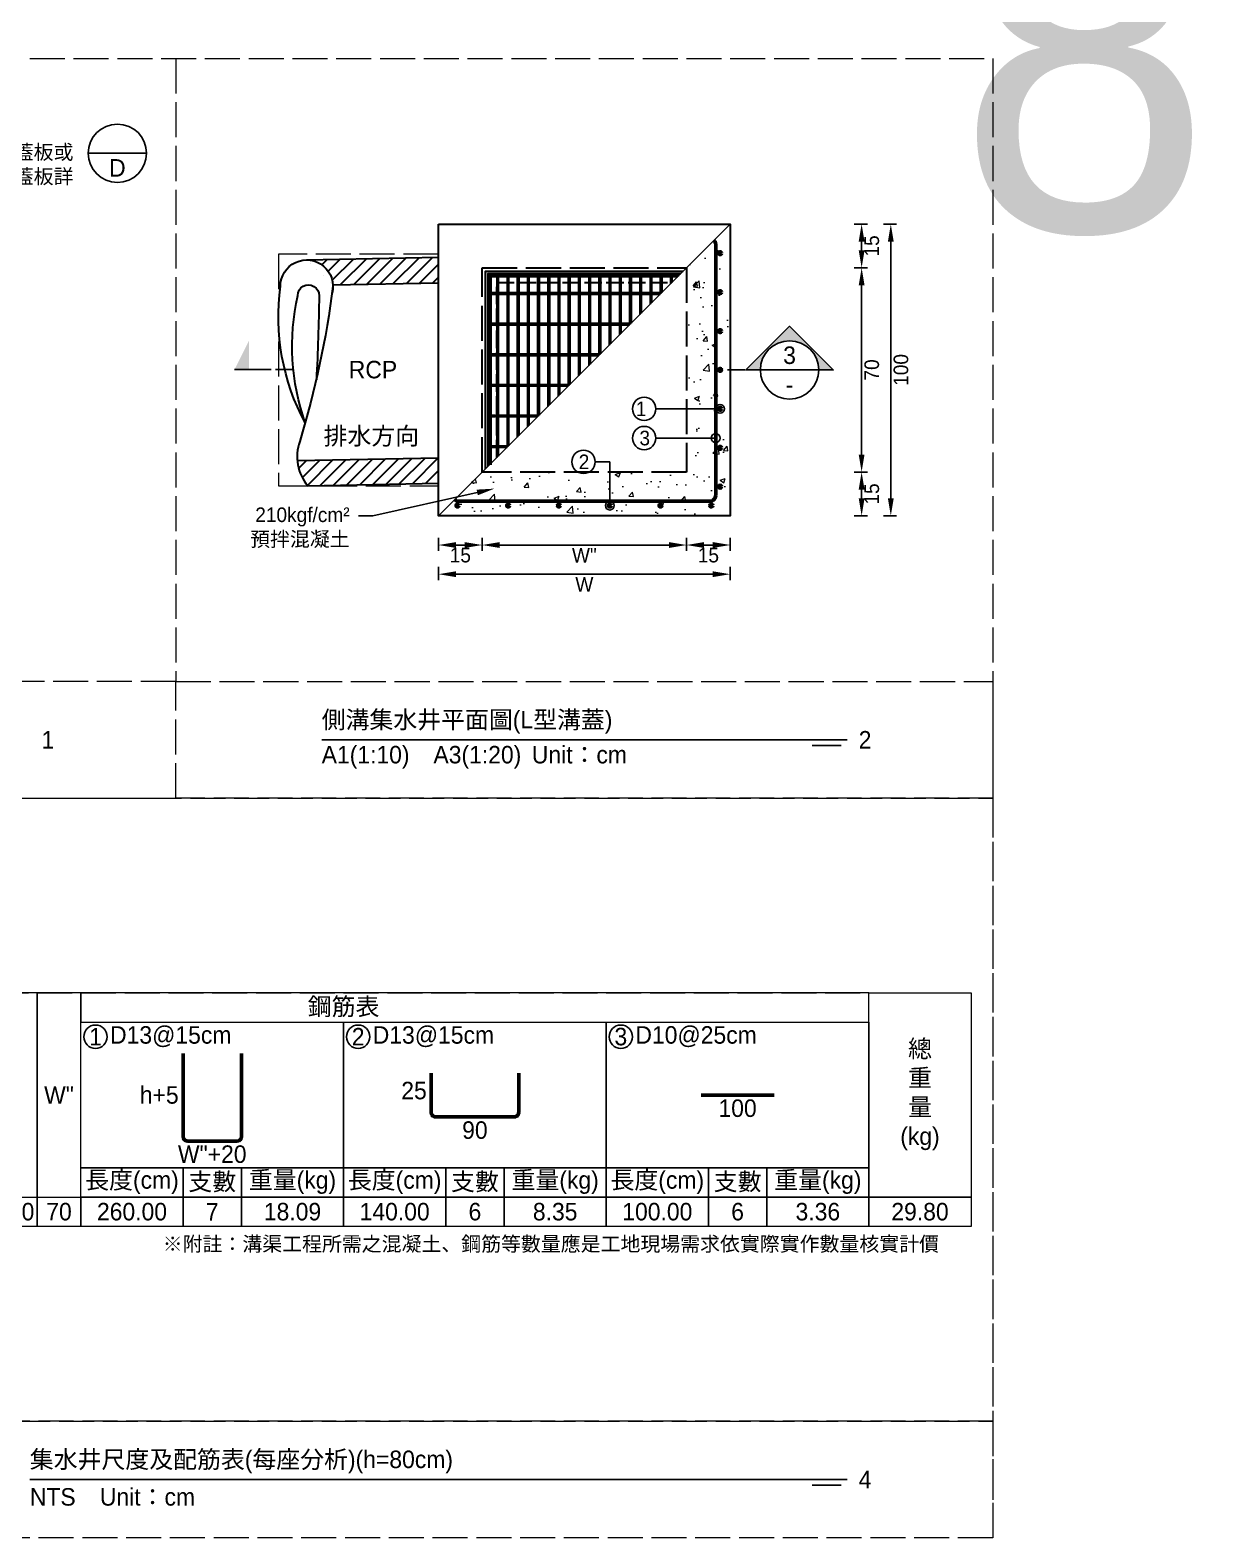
# Model space of a CAD drawing. Extents: x -6810 to 5075, y -2187 to 1200.
# Drawn here: x -5280 to -4875, y -507 to 10 of the extents above; entities that cross this region are included whole.
import ezdxf
from ezdxf import colors
from ezdxf.entities.mleader import LeaderData, LeaderLine
from ezdxf.math import Vec2, Vec3

# ---------------------------------------------------------------- set-up
doc = ezdxf.new("R2010")
doc.units = 0
doc.header["$MEASUREMENT"] = 0
doc.linetypes.add('ACAD_ISO02W100', pattern=[15, 12, -3])
for name, color, linetype, lineweight in [('一、1.基本-圖框', 7, 'Continuous', 20), ('二、1.繪圖-既有設施', 8, 'Continuous', 20), ('二、2.繪圖-施作項目', 181, 'Continuous', 30), ('二、5.繪圖-鋼筋', 60, 'Continuous', 50), ('二、6.繪圖-其他施作項目', 35, 'Continuous', 30)]:
    doc.layers.add(name, color=color, linetype=linetype, lineweight=lineweight)
doc.layers.add('一、4.基本-隱藏', color=9, linetype='ACAD_ISO02W100', lineweight=20, plot=False)
doc.layers.add('三、1.文字-說明文字', color=2, linetype='Continuous')
doc.layers.add('三、3.文字-註解文字', color=2, linetype='Continuous')
doc.styles.add('次圖名(詳圖)', font='MS PGothic.ttf', dxfattribs={"height": 6})
doc.styles.add('註解文字(詳圖)', font='MS PGothic.ttf', dxfattribs={"height": 5})
doc.dimstyles.new('註解文字(詳圖)', dxfattribs={"dimtxt": 5, "dimasz": 6, "dimexe": 2, "dimexo": 5, "dimgap": 1, "dimtad": 2, "dimzin": 0, "dimdsep": 46, "dimtxsty": '註解文字(詳圖)', "dimcen": 0.1, "dimclrd": 144, "dimclre": 144, "dimclrt": 256, "dimadec": 0, "dimazin": 0, "dimtfac": 1, "dimtofl": 0, "dimtmove": 0, "dimatfit": 3, "dimfxlon": 1, "dimtolj": 1, "dimtzin": 0, "dimlwd": -1, "dimlwe": -1, "dimarcsym": 1})
pattern_1 = [(45, (-6525.3608, 106.9043), (-2.65165, 2.65165), []), (45, (-6524.477, 106.9043), (-2.65165, 2.65165), []), (45, (-6523.593, 106.9043), (-2.65165, 2.65165), []), (45, (-6522.709, 106.9043), (-2.65165, 2.65165), [])]

# ---------------------------------------------------------------- blocks, each defined once
blk = doc.blocks.new('*D242')
at = {"layer": 'Defpoints', "color": 0, "ltscale": 0.25, "transparency": 16777216}
for p in [(-5060, -56.75), (-4995, -56.75), (-5060, -71.75)]:
    blk.add_point(p, dxfattribs=at)
at = {"layer": '三、1.文字-說明文字', "color": 144, "ltscale": 0.25, "transparency": 16777216}
for p, q in [((-4997.5, -56.75), (-4993, -56.75)), ((-4995, -65.75), (-4995, -62.75)), ((-4997.5, -71.75), (-4993, -71.75))]:
    blk.add_line(p, q, dxfattribs=at)
for points in [[(-4996, -62.75), (-4994, -62.75), (-4995, -56.75)], [(-4996, -65.75), (-4994, -65.75), (-4995, -71.75)]]:
    blk.add_solid(points, dxfattribs=at)
at = {"layer": '三、1.文字-說明文字', "ltscale": 0.25, "transparency": 16777216, "insert": (-4991.5, -64.25), "char_height": 5, "attachment_point": 5, "rotation": 90, "style": '註解文字(詳圖)'}
blk.add_mtext('\\A1;15', dxfattribs=at)
blk = doc.blocks.new('*D243')
at = {"layer": 'Defpoints', "color": 0, "ltscale": 0.25, "transparency": 16777216}
for p in [(-5060, -71.75), (-5060, -141.75), (-4995, -141.75)]:
    blk.add_point(p, dxfattribs=at)
at = {"layer": '三、1.文字-說明文字', "color": 144, "ltscale": 0.25, "transparency": 16777216}
for p, q in [((-4997.5, -71.75), (-4993, -71.75)), ((-4995, -77.75), (-4995, -135.75)), ((-4997.5, -141.75), (-4993, -141.75))]:
    blk.add_line(p, q, dxfattribs=at)
for points in [[(-4996, -77.75), (-4994, -77.75), (-4995, -71.75)], [(-4996, -135.75), (-4994, -135.75), (-4995, -141.75)]]:
    blk.add_solid(points, dxfattribs=at)
at = {"layer": '三、1.文字-說明文字', "ltscale": 0.25, "transparency": 16777216, "insert": (-4991.5, -106.75), "char_height": 5, "attachment_point": 5, "rotation": 90, "style": '註解文字(詳圖)'}
blk.add_mtext('\\A1;70', dxfattribs=at)
blk = doc.blocks.new('*D244')
at = {"layer": 'Defpoints', "color": 0, "ltscale": 0.25, "transparency": 16777216}
for p in [(-5060, -141.75), (-5060, -156.75), (-4995, -156.75)]:
    blk.add_point(p, dxfattribs=at)
at = {"layer": '三、1.文字-說明文字', "color": 144, "ltscale": 0.25, "transparency": 16777216}
for p, q in [((-4997.5, -141.75), (-4993, -141.75)), ((-4995, -147.75), (-4995, -150.75)), ((-4997.5, -156.75), (-4993, -156.75))]:
    blk.add_line(p, q, dxfattribs=at)
for points in [[(-4996, -147.75), (-4994, -147.75), (-4995, -141.75)], [(-4996, -150.75), (-4994, -150.75), (-4995, -156.75)]]:
    blk.add_solid(points, dxfattribs=at)
at = {"layer": '三、1.文字-說明文字', "ltscale": 0.25, "transparency": 16777216, "insert": (-4991.5, -149.25), "char_height": 5, "attachment_point": 5, "rotation": 90, "style": '註解文字(詳圖)'}
blk.add_mtext('\\A1;15', dxfattribs=at)
blk = doc.blocks.new('*D245')
at = {"layer": 'Defpoints', "color": 0, "ltscale": 0.25, "transparency": 16777216}
for p in [(-5045, -56.75), (-4985, -56.75), (-5045, -156.75)]:
    blk.add_point(p, dxfattribs=at)
at = {"layer": '三、1.文字-說明文字', "color": 144, "ltscale": 0.25, "transparency": 16777216}
for p, q in [((-4987.5, -56.75), (-4983, -56.75)), ((-4985, -150.75), (-4985, -62.75)), ((-4987.5, -156.75), (-4983, -156.75))]:
    blk.add_line(p, q, dxfattribs=at)
for points in [[(-4986, -62.75), (-4984, -62.75), (-4985, -56.75)], [(-4986, -150.75), (-4984, -150.75), (-4985, -156.75)]]:
    blk.add_solid(points, dxfattribs=at)
at = {"layer": '三、1.文字-說明文字', "ltscale": 0.25, "transparency": 16777216, "insert": (-4981.5, -106.75), "char_height": 5, "attachment_point": 5, "rotation": 90, "style": '註解文字(詳圖)'}
blk.add_mtext('\\A1;100', dxfattribs=at)
blk = doc.blocks.new('*D238')
at = {"layer": 'Defpoints', "color": 0, "linetype": 'ACAD_ISO02W100', "ltscale": 0.25, "transparency": 16777216}
for p in [(-5055, -141.75), (-5040, -156.75), (-5040, -166.75)]:
    blk.add_point(p, dxfattribs=at)
at = {"layer": '三、1.文字-說明文字', "color": 144, "ltscale": 0.25, "transparency": 16777216}
for p, q in [((-5055, -164.25), (-5055, -168.75)), ((-5040, -164.25), (-5040, -168.75)), ((-5049, -166.75), (-5046, -166.75))]:
    blk.add_line(p, q, dxfattribs=at)
at = {"layer": '三、1.文字-說明文字', "color": 144, "linetype": 'ACAD_ISO02W100', "ltscale": 0.25, "transparency": 16777216}
for points in [[(-5049, -165.75), (-5049, -167.75), (-5055, -166.75)], [(-5046, -165.75), (-5046, -167.75), (-5040, -166.75)]]:
    blk.add_solid(points, dxfattribs=at)
at = {"layer": '三、1.文字-說明文字', "linetype": 'ACAD_ISO02W100', "ltscale": 0.25, "transparency": 16777216, "insert": (-5047.5, -170.25), "char_height": 5, "attachment_point": 5, "style": '註解文字(詳圖)'}
blk.add_mtext('\\A1;15', dxfattribs=at)
blk = doc.blocks.new('*D239')
at = {"layer": 'Defpoints', "color": 0, "linetype": 'ACAD_ISO02W100', "ltscale": 0.25, "transparency": 16777216}
for p in [(-5125, -141.75), (-5140, -156.75), (-5140, -166.75)]:
    blk.add_point(p, dxfattribs=at)
at = {"layer": '三、1.文字-說明文字', "color": 144, "ltscale": 0.25, "transparency": 16777216}
for p, q in [((-5140, -164.25), (-5140, -168.75)), ((-5125, -164.25), (-5125, -168.75)), ((-5131, -166.75), (-5134, -166.75))]:
    blk.add_line(p, q, dxfattribs=at)
at = {"layer": '三、1.文字-說明文字', "color": 144, "linetype": 'ACAD_ISO02W100', "ltscale": 0.25, "transparency": 16777216}
for points in [[(-5134, -165.75), (-5134, -167.75), (-5140, -166.75)], [(-5131, -165.75), (-5131, -167.75), (-5125, -166.75)]]:
    blk.add_solid(points, dxfattribs=at)
at = {"layer": '三、1.文字-說明文字', "linetype": 'ACAD_ISO02W100', "ltscale": 0.25, "transparency": 16777216, "insert": (-5132.5, -170.25), "char_height": 5, "attachment_point": 5, "style": '註解文字(詳圖)'}
blk.add_mtext('\\A1;15', dxfattribs=at)
blk = doc.blocks.new('*D240')
at = {"layer": 'Defpoints', "color": 0, "linetype": 'ACAD_ISO02W100', "ltscale": 0.25, "transparency": 16777216}
for p in [(-5125, -141.75), (-5055, -141.75), (-5055, -166.75)]:
    blk.add_point(p, dxfattribs=at)
at = {"layer": '三、1.文字-說明文字', "color": 144, "ltscale": 0.25, "transparency": 16777216}
for p, q in [((-5125, -164.25), (-5125, -168.75)), ((-5055, -164.25), (-5055, -168.75)), ((-5119, -166.75), (-5061, -166.75))]:
    blk.add_line(p, q, dxfattribs=at)
at = {"layer": '三、1.文字-說明文字', "color": 144, "linetype": 'ACAD_ISO02W100', "ltscale": 0.25, "transparency": 16777216}
for points in [[(-5119, -165.75), (-5119, -167.75), (-5125, -166.75)], [(-5061, -165.75), (-5061, -167.75), (-5055, -166.75)]]:
    blk.add_solid(points, dxfattribs=at)
at = {"layer": '三、1.文字-說明文字', "linetype": 'ACAD_ISO02W100', "ltscale": 0.25, "transparency": 16777216, "insert": (-5090, -170.25), "char_height": 5, "attachment_point": 5, "style": '註解文字(詳圖)'}
blk.add_mtext('\\A1;W{\\fMS PGothic|b0|i0|c128|p34;"}', dxfattribs=at)
blk = doc.blocks.new('*D241')
at = {"layer": 'Defpoints', "color": 0, "ltscale": 0.25, "transparency": 16777216}
for p in [(-5140, -156.75), (-5040, -156.75), (-5140, -176.75)]:
    blk.add_point(p, dxfattribs=at)
at = {"layer": '三、1.文字-說明文字', "color": 144, "ltscale": 0.25, "transparency": 16777216}
for p, q in [((-5140, -174.25), (-5140, -178.75)), ((-5040, -174.25), (-5040, -178.75)), ((-5046, -176.75), (-5134, -176.75))]:
    blk.add_line(p, q, dxfattribs=at)
for points in [[(-5134, -175.75), (-5134, -177.75), (-5140, -176.75)], [(-5046, -175.75), (-5046, -177.75), (-5040, -176.75)]]:
    blk.add_solid(points, dxfattribs=at)
at = {"layer": '三、1.文字-說明文字', "ltscale": 0.25, "transparency": 16777216, "insert": (-5090, -180.25), "char_height": 5, "attachment_point": 5, "style": '註解文字(詳圖)'}
blk.add_mtext('\\A1;{\\fMS PGothic|b0|i0|c128|p34;W}', dxfattribs=at)
blk = doc.blocks.new('_Small')
at = {"color": 0, "linetype": 'ByBlock', "lineweight": -2}
blk.add_circle((0, 0), 0.25, dxfattribs=at)

msp = doc.modelspace()

# ---------------------------------------------------------------- hatches: boundary and pattern name
at = {"layer": '三、3.文字-註解文字'}
h = msp.add_hatch(color=256, dxfattribs=at)
h.dxf.hatch_style = 1
h.paths.add_polyline_path([(-5004.693, -106.75), (-5019.693, -91.75), (-5034.693, -106.75), (-5029.693, -106.75, -0.4142136), (-5019.693, -96.75, -0.4142136), (-5009.693, -106.75)])
h = msp.add_hatch(color=256, dxfattribs=at)
h.dxf.hatch_style = 1
h.paths.add_polyline_path([(-5204.852, -96.602), (-5209.852, -106.602), (-5204.852, -106.602)])
at = {"layer": '二、1.繪圖-既有設施', "ltscale": 0.25}
h = msp.add_hatch(dxfattribs=at)
h.set_pattern_fill('AR-CONC', color=256, scale=2.5)
h.set_pattern_definition([(50, (-1080, 4e-14), (17.931505, -1.568803), [1.875, -20.625]), (355, (-1080, 4e-14), (-3.46878, 18.8048), [1.5, -16.5]), (100.45144, (-1078.506, -0.13), (14.46272, 17.236), [1.593505, -17.52855]), (46.1842, (-1080, 5), (26.68103, -4.13798), [2.8125, -30.9375]), (96.6356, (-1077.777, 4.655), (23.36655, 24.35297), [2.39026, -26.29284]), (351.1842, (-1080, 5), (23.36655, 24.35297), [2.25, -24.75]), (21, (-1077.5, 3.75), (14.922676, -10.06547), [1.875, -20.625]), (326, (-1077.5, 3.75), (6.08288, 18.12875), [1.5, -16.5]), (71.45144, (-1076.256, 2.911), (21.00556, 8.06328), [1.593505, -17.52855]), (37.5, (-1080, 4e-14), (0.303996, 8.322346), [0, -16.3, 0, -16.75, 0, -16.5625]), (7.5, (-1080, 4e-14), (6.576738, 9.860293), [0, -9.55, 0, -15.925, 0, -6.3125]), (327.5, (-1085.575, 4e-14), (13.345561, -0.563872), [0, -6.25, 0, -19.5, 0, -25.875]), (317.5, (-1088.075, 4e-14), (14.579654, 2.502625), [0, -8.125, 0, -12.95, 0, -18.375])])
h.paths.add_polyline_path([(-5045, -63.75, 0.1989124), (-5045.586, -62.336), (-5055, -71.75), (-5055, -141.75), (-5125, -141.75), (-5134.414, -151.164, 0.1989124), (-5133, -151.75), (-5047, -151.75, 0.4142136), (-5045, -149.75)], flags=17)
h.paths.add_polyline_path([(-5040, -56.75), (-5045.586, -62.336, -0.1989124), (-5045, -63.75), (-5045, -149.75, -0.4142136), (-5047, -151.75), (-5133, -151.75, -0.1989124), (-5134.414, -151.164), (-5140, -156.75), (-5040, -156.75)])
h.paths.add_polyline_path([(-5047, -153.25, -1), (-5046, -153.25, -1)], flags=16)
h.paths.add_polyline_path([(-5044, -146.75, -1), (-5043, -146.75, -1)], flags=16)
h.paths.add_polyline_path([(-5044, -133.42, -1), (-5043, -133.42, -1)], flags=16)
h.paths.add_polyline_path([(-5064.4, -153.25, -1), (-5063.4, -153.25, -1)], flags=16)
h.paths.add_polyline_path([(-5044, -120.09, -1), (-5043, -120.09, -1)], flags=16)
h.paths.add_polyline_path([(-5081.8, -153.25, -1), (-5080.8, -153.25, -1)], flags=16)
h.paths.add_polyline_path([(-5044, -106.75, -1), (-5043, -106.75, -1)], flags=16)
h.paths.add_polyline_path([(-5099.2, -153.25, -1), (-5098.2, -153.25, -1)], flags=16)
h.paths.add_polyline_path([(-5044, -93.43, -1), (-5043, -93.43, -1)], flags=16)
h.paths.add_polyline_path([(-5044, -80.1, -1), (-5043, -80.1, -1)], flags=16)
h.paths.add_polyline_path([(-5116.6, -153.25, -1), (-5115.6, -153.25, -1)], flags=16)
h.paths.add_polyline_path([(-5044, -66.75, -1), (-5043, -66.75, -1)], flags=16)
h.paths.add_polyline_path([(-5134, -153.25, -1), (-5133, -153.25, -1)], flags=16)
at = {"layer": '二、5.繪圖-鋼筋'}
h = msp.add_hatch(color=256, dxfattribs=at)
h.dxf.hatch_style = 1
h.paths.add_polyline_path([(-5043, -66.75, 1), (-5044, -66.75, 1)])
h = msp.add_hatch(color=256, dxfattribs=at)
h.dxf.hatch_style = 1
h.paths.add_polyline_path([(-5043, -80.1, 1), (-5044, -80.1, 1)])
h = msp.add_hatch(color=256, dxfattribs=at)
h.dxf.hatch_style = 1
h.paths.add_polyline_path([(-5043, -93.43, 1), (-5044, -93.43, 1)])
h = msp.add_hatch(color=256, dxfattribs=at)
h.dxf.hatch_style = 1
h.paths.add_polyline_path([(-5043, -106.75, 1), (-5044, -106.75, 1)])
h = msp.add_hatch(color=256, dxfattribs=at)
h.dxf.hatch_style = 1
h.paths.add_polyline_path([(-5043, -120.09, 1), (-5044, -120.09, 1)])
h = msp.add_hatch(color=256, dxfattribs=at)
h.dxf.hatch_style = 1
h.paths.add_polyline_path([(-5043, -133.42, 1), (-5044, -133.42, 1)])
h = msp.add_hatch(color=256, dxfattribs=at)
h.dxf.hatch_style = 1
h.paths.add_polyline_path([(-5043, -146.75, 1), (-5044, -146.75, 1)])
h = msp.add_hatch(color=256, dxfattribs=at)
h.dxf.hatch_style = 1
h.paths.add_polyline_path([(-5133, -153.25, -1), (-5134, -153.25, -1)])
h = msp.add_hatch(color=256, dxfattribs=at)
h.dxf.hatch_style = 1
h.paths.add_polyline_path([(-5115.6, -153.25, -1), (-5116.6, -153.25, -1)])
h = msp.add_hatch(color=256, dxfattribs=at)
h.dxf.hatch_style = 1
h.paths.add_polyline_path([(-5098.2, -153.25, -1), (-5099.2, -153.25, -1)])
h = msp.add_hatch(color=256, dxfattribs=at)
h.dxf.hatch_style = 1
h.paths.add_polyline_path([(-5080.8, -153.25, -1), (-5081.8, -153.25, -1)])
h = msp.add_hatch(color=256, dxfattribs=at)
h.dxf.hatch_style = 1
h.paths.add_polyline_path([(-5063.4, -153.25, -1), (-5064.4, -153.25, -1)])
h = msp.add_hatch(color=256, dxfattribs=at)
h.dxf.hatch_style = 1
h.paths.add_polyline_path([(-5046, -153.25, -1), (-5047, -153.25, -1)])
at = {"layer": '二、6.繪圖-其他施作項目'}
h = msp.add_hatch(dxfattribs=at)
h.set_pattern_fill('ANSI31', color=256, scale=25)
h.set_pattern_definition([(45, (-8603.4566, -1540.8207), (-2.2097087, 2.2097087), [])])
edge = h.paths.add_edge_path()
edge.add_line((-5140, -145.558), (-5140, -136.863))
edge.add_line((-5140, -136.863), (-5188.376, -137.831))
edge.add_arc((-5173.032, -136.466), 15.405, 185.08092, 220.38576)
edge.add_line((-5184.766, -146.448), (-5140, -145.558))
edge = h.paths.add_edge_path()
edge.add_line((-5140, -76.851), (-5140, -68.149))
edge.add_line((-5140, -68.149), (-5185.148, -69.052))
edge.add_arc((-5185.148, -78.068), 9.015, 3.13921, 90, ccw=False)
edge.add_line((-5176.146, -77.574), (-5140, -76.851))
h = msp.add_hatch(color=256, dxfattribs=at)
h.dxf.hatch_style = 1
h.paths.add_polyline_path([(-5057, -73.75), (-5123, -73.75), (-5123, -139.75)], flags=17)
h.paths.add_polyline_path([(-5056.1, -72.85), (-5123.9, -72.85), (-5123.9, -140.65)])
h = msp.add_hatch(dxfattribs=at)
h.set_pattern_fill('ANSI34', color=256, scale=5)
h.set_pattern_definition(pattern_1)
h.paths.add_polyline_path([(-5064, -80.75), (-5063.5, -80.25), (-5122, -80.25), (-5122, -80.75)])
h = msp.add_hatch(dxfattribs=at)
h.set_pattern_fill('ANSI34', color=256, scale=5)
h.set_pattern_definition(pattern_1)
h.paths.add_polyline_path([(-5074.5, -91.25), (-5074, -90.75), (-5122, -90.75), (-5122, -91.25)])
h = msp.add_hatch(dxfattribs=at)
h.set_pattern_fill('ANSI34', color=256, scale=5)
h.set_pattern_definition(pattern_1)
h.paths.add_polyline_path([(-5085, -101.75), (-5084.5, -101.25), (-5122, -101.25), (-5122, -101.75)])
h = msp.add_hatch(dxfattribs=at)
h.set_pattern_fill('ANSI34', color=256, scale=5)
h.set_pattern_definition(pattern_1)
h.paths.add_polyline_path([(-5095.5, -112.25), (-5095, -111.75), (-5122, -111.75), (-5122, -112.25)])
h = msp.add_hatch(dxfattribs=at)
h.set_pattern_fill('ANSI34', color=256, scale=5)
h.set_pattern_definition(pattern_1)
h.paths.add_polyline_path([(-5106, -122.75), (-5105.5, -122.25), (-5122, -122.25), (-5122, -122.75)])
h = msp.add_hatch(dxfattribs=at)
h.set_pattern_fill('ANSI34', color=256, scale=5)
h.set_pattern_definition(pattern_1)
h.paths.add_polyline_path([(-5116.5, -133.25), (-5116, -132.75), (-5122, -132.75), (-5122, -133.25)])

# ---------------------------------------------------------------- linework, layer by layer
at = {"layer": '一、1.基本-圖框'}
msp.add_lwpolyline([(-5040, -56.75), (-5140, -156.75)], dxfattribs=at)
for points in [[(-5292.5, -390.25), (-5277.5, -390.25), (-5277.5, -320.25), (-5292.5, -320.25)], [(-5277.5, -390.25), (-5262.5, -390.25), (-5262.5, -320.25), (-5277.5, -320.25)], [(-5262.5, -330.25), (-4992.5, -330.25), (-4992.5, -320.25), (-5262.5, -320.25)], [(-4957.5, -390.25), (-4992.5, -390.25), (-4992.5, -320.25), (-4957.5, -320.25)], [(-5262.5, -330.25), (-5172.5, -330.25), (-5172.5, -380.25), (-5262.5, -380.25)], [(-5172.5, -330.25), (-5082.5, -330.25), (-5082.5, -380.25), (-5172.5, -380.25)], [(-5082.5, -330.25), (-4992.5, -330.25), (-4992.5, -380.25), (-5082.5, -380.25)], [(-5262.5, -380.25), (-5227.5, -380.25), (-5227.5, -390.25), (-5262.5, -390.25)], [(-5227.5, -380.25), (-5207.5, -380.25), (-5207.5, -390.25), (-5227.5, -390.25)], [(-5207.5, -380.25), (-5172.5, -380.25), (-5172.5, -390.25), (-5207.5, -390.25)], [(-5172.5, -380.25), (-5137.5, -380.25), (-5137.5, -390.25), (-5172.5, -390.25)], [(-5137.5, -380.25), (-5117.5, -380.25), (-5117.5, -390.25), (-5137.5, -390.25)], [(-5117.5, -380.25), (-5082.5, -380.25), (-5082.5, -390.25), (-5117.5, -390.25)], [(-5082.5, -380.25), (-5047.5, -380.25), (-5047.5, -390.25), (-5082.5, -390.25)], [(-5047.5, -380.25), (-5027.5, -380.25), (-5027.5, -390.25), (-5047.5, -390.25)], [(-5027.5, -380.25), (-4992.5, -380.25), (-4992.5, -390.25), (-5027.5, -390.25)], [(-5292.5, -390.25), (-5277.5, -390.25), (-5277.5, -400.25), (-5292.5, -400.25)], [(-5277.5, -390.25), (-5262.5, -390.25), (-5262.5, -400.25), (-5277.5, -400.25)], [(-5262.5, -390.25), (-5227.5, -390.25), (-5227.5, -400.25), (-5262.5, -400.25)], [(-5227.5, -390.25), (-5207.5, -390.25), (-5207.5, -400.25), (-5227.5, -400.25)], [(-5207.5, -390.25), (-5172.5, -390.25), (-5172.5, -400.25), (-5207.5, -400.25)], [(-5172.5, -390.25), (-5137.5, -390.25), (-5137.5, -400.25), (-5172.5, -400.25)], [(-5137.5, -390.25), (-5117.5, -390.25), (-5117.5, -400.25), (-5137.5, -400.25)], [(-5117.5, -390.25), (-5082.5, -390.25), (-5082.5, -400.25), (-5117.5, -400.25)], [(-5082.5, -390.25), (-5047.5, -390.25), (-5047.5, -400.25), (-5082.5, -400.25)], [(-5047.5, -390.25), (-5027.5, -390.25), (-5027.5, -400.25), (-5047.5, -400.25)], [(-5027.5, -390.25), (-4992.5, -390.25), (-4992.5, -400.25), (-5027.5, -400.25)], [(-4992.5, -390.25), (-4957.5, -390.25), (-4957.5, -400.25), (-4992.5, -400.25)]]:
    msp.add_lwpolyline(points, close=True, dxfattribs=at)
at = {"layer": '一、4.基本-隱藏'}
for points in [[(-5730, 0), (-4950, 0), (-4950, -507), (-5730, -507)], [(-5730, 0), (-5230, 0), (-5230, -213.5), (-5730, -213.5)], [(-5140, -67.052), (-5194.852, -67.052), (-5194.852, -146.448), (-5140, -146.448)], [(-5230, -213.5), (-5730, -213.5), (-5730, -253.5), (-5230, -253.5)], [(-5230, -213.5), (-4950, -213.5), (-4950, -253.5), (-5230, -253.5)], [(-5330, -253.5), (-4950, -253.5), (-4950, -467), (-5330, -467)], [(-5322.5, -320.25), (-4957.5, -320.25), (-4957.5, -400.25), (-5322.5, -400.25)], [(-5330, -467), (-4950, -467), (-4950, -507), (-5330, -507)]]:
    msp.add_lwpolyline(points, close=True, dxfattribs=at)
at = {"layer": '三、3.文字-註解文字'}
for points in [[(-5260, -32.5), (-5240, -32.5)], [(-5009.693, -106.75), (-5004.693, -106.75), (-5019.693, -91.75), (-5034.693, -106.75), (-5029.693, -106.75)], [(-5209.852, -106.602), (-5199.852, -106.602)], [(-5029.693, -106.75), (-5009.693, -106.75)], [(-5180, -233.5), (-5000, -233.5)], [(-5002, -235.5), (-5012, -235.5)], [(-5280, -487), (-5000, -487)], [(-5002, -489), (-5012, -489)]]:
    msp.add_lwpolyline(points, dxfattribs=at)
at = {"layer": '三、3.文字-註解文字', "linetype": 'ACAD_ISO02W100', "ltscale": 0.5}
for points in [[(-5189.852, -106.602), (-5199.852, -106.602)], [(-5035, -106.75), (-5045, -106.75)]]:
    msp.add_lwpolyline(points, dxfattribs=at)
at = {"layer": '三、3.文字-註解文字'}
for centre, radius in [((-5250, -32.5), 10), ((-5019.693, -106.75), 10), ((-5069.5, -120.09), 4), ((-5069.5, -130.09), 4), ((-5090.3, -138.25), 4), ((-5257.5, -335.25), 4), ((-5167.5, -335.25), 4), ((-5077.5, -335.25), 4)]:
    msp.add_circle(centre, radius, dxfattribs=at)
at = {"layer": '二、2.繪圖-施作項目'}
msp.add_lwpolyline([(-5140, -56.75), (-5040, -56.75), (-5040, -156.75), (-5140, -156.75)], close=True, dxfattribs=at)
at = {"layer": '二、2.繪圖-施作項目', "linetype": 'ACAD_ISO02W100'}
msp.add_lwpolyline([(-5125, -71.75), (-5055, -71.75), (-5055, -141.75), (-5125, -141.75)], close=True, dxfattribs=at)
at = {"layer": '二、5.繪圖-鋼筋'}
for points in [[(-5045.586, -62.336, -0.1989124), (-5045, -63.75), (-5045, -149.75)], [(-5045, -149.75, -0.4142136), (-5047, -151.75), (-5133, -151.75, -0.1989124), (-5134.414, -151.164, -0.1989124)], [(-5227.5, -341), (-5227.5, -369.5, 0.4142136), (-5226, -371), (-5209, -371, 0.4142136), (-5207.5, -369.5), (-5207.5, -341)], [(-5142.5, -347.75), (-5142.5, -361.25, 0.4142136), (-5141, -362.75), (-5114, -362.75, 0.4142136), (-5112.5, -361.25), (-5112.5, -347.75)]]:
    msp.add_lwpolyline(points, format="xyb", dxfattribs=at)
msp.add_lwpolyline([(-5050, -355.25), (-5025, -355.25)], dxfattribs=at)
for centre in [(-5043.5, -66.75), (-5043.5, -80.1), (-5043.5, -93.43), (-5043.5, -106.75), (-5043.5, -120.09), (-5043.5, -133.42), (-5043.5, -146.75), (-5133.5, -153.25), (-5116.1, -153.25), (-5098.7, -153.25), (-5081.3, -153.25), (-5063.9, -153.25), (-5046.5, -153.25)]:
    msp.add_circle(centre, 0.5, dxfattribs=at)
at = {"layer": '二、6.繪圖-其他施作項目'}
for points in [[(-5185.67, -124.887, -0.1578495), (-5194.163, -78.068, -1.1409026), (-5176.442, -80.411)], [(-5185.637, -124.948, -0.1399452), (-5188.168, -81.236, -1.0112817), (-5180.896, -81.317, -0.0106152), (-5181.834, -110.166)], [(-5176.132, -78.068, -0.0416835), (-5187.539, -131.283, 0.2681724), (-5184.766, -146.448, 0.2681724)]]:
    msp.add_lwpolyline(points, format="xyb", dxfattribs=at)
for points in [[(-5185.148, -69.052), (-5140, -68.149)], [(-5176.146, -77.574), (-5140, -76.851)], [(-5123.9, -140.65), (-5123.9, -72.85), (-5056.1, -72.85)], [(-5123, -139.75), (-5123, -73.75), (-5057, -73.75)], [(-5122.5, -74.25), (-5057.5, -74.25)], [(-5122.5, -74.25), (-5122.5, -139.25)], [(-5122.5, -139.25), (-5122.5, -74.25), (-5057.5, -74.25)], [(-5122, -74.25), (-5122, -139.25)], [(-5122, -74.75), (-5058, -74.75)], [(-5120, -74.75), (-5120, -80.25)], [(-5119.5, -74.75), (-5119.5, -80.25)], [(-5116.5, -74.75), (-5116.5, -80.25)], [(-5116, -74.75), (-5116, -80.25)], [(-5113, -74.75), (-5113, -80.25)], [(-5112.5, -74.75), (-5112.5, -80.25)], [(-5109.5, -74.75), (-5109.5, -80.25)], [(-5109, -74.75), (-5109, -80.25)], [(-5106, -74.75), (-5106, -80.25)], [(-5105.5, -74.75), (-5105.5, -80.25)], [(-5102.5, -74.75), (-5102.5, -80.25)], [(-5102, -74.75), (-5102, -80.25)], [(-5099, -74.75), (-5099, -80.25)], [(-5098.5, -74.75), (-5098.5, -80.25)], [(-5095.5, -74.75), (-5095.5, -80.25)], [(-5095, -74.75), (-5095, -80.25)], [(-5092, -74.75), (-5092, -80.25)], [(-5091.5, -74.75), (-5091.5, -80.25)], [(-5088.5, -74.75), (-5088.5, -80.25)], [(-5088, -74.75), (-5088, -80.25)], [(-5085, -74.75), (-5085, -80.25)], [(-5084.5, -74.75), (-5084.5, -80.25)], [(-5081.5, -74.75), (-5081.5, -80.25)], [(-5081, -74.75), (-5081, -80.25)], [(-5078, -74.75), (-5078, -80.25)], [(-5077.5, -74.75), (-5077.5, -80.25)], [(-5074.5, -74.75), (-5074.5, -80.25)], [(-5074, -74.75), (-5074, -80.25)], [(-5071, -74.75), (-5071, -80.25)], [(-5070.5, -74.75), (-5070.5, -80.25)], [(-5067.5, -74.75), (-5067.5, -80.25)], [(-5067, -74.75), (-5067, -80.25)], [(-5064, -74.75), (-5064, -80.25)], [(-5063.5, -74.75), (-5063.5, -80.25)], [(-5060.5, -74.75), (-5060.5, -77.25)], [(-5060, -74.75), (-5060, -76.75)], [(-5058, -74.25), (-5058, -74.75)], [(-5122, -80.25), (-5063.5, -80.25)], [(-5122, -80.75), (-5064, -80.75)], [(-5120, -80.75), (-5120, -90.75)], [(-5119.5, -80.75), (-5119.5, -90.75)], [(-5116.5, -80.75), (-5116.5, -90.75)], [(-5116, -80.75), (-5116, -90.75)], [(-5113, -80.75), (-5113, -90.75)], [(-5112.5, -80.75), (-5112.5, -90.75)], [(-5109.5, -80.75), (-5109.5, -90.75)], [(-5109, -80.75), (-5109, -90.75)], [(-5106, -80.75), (-5106, -90.75)], [(-5105.5, -80.75), (-5105.5, -90.75)], [(-5102.5, -80.75), (-5102.5, -90.75)], [(-5102, -80.75), (-5102, -90.75)], [(-5099, -80.75), (-5099, -90.75)], [(-5098.5, -80.75), (-5098.5, -90.75)], [(-5095.5, -80.75), (-5095.5, -90.75)], [(-5095, -80.75), (-5095, -90.75)], [(-5092, -80.75), (-5092, -90.75)], [(-5091.5, -80.75), (-5091.5, -90.75)], [(-5088.5, -80.75), (-5088.5, -90.75)], [(-5088, -80.75), (-5088, -90.75)], [(-5085, -80.75), (-5085, -90.75)], [(-5084.5, -80.75), (-5084.5, -90.75)], [(-5081.5, -80.75), (-5081.5, -90.75)], [(-5081, -80.75), (-5081, -90.75)], [(-5078, -80.75), (-5078, -90.75)], [(-5077.5, -80.75), (-5077.5, -90.75)], [(-5074.5, -80.75), (-5074.5, -90.75)], [(-5074, -80.75), (-5074, -90.75)], [(-5071, -80.75), (-5071, -87.75)], [(-5070.5, -80.75), (-5070.5, -87.25)], [(-5067.5, -80.75), (-5067.5, -84.25)], [(-5067, -80.75), (-5067, -83.75)], [(-5122, -90.75), (-5074, -90.75)], [(-5122, -91.25), (-5074.5, -91.25)], [(-5120, -91.25), (-5120, -101.25)], [(-5119.5, -91.25), (-5119.5, -101.25)], [(-5116.5, -91.25), (-5116.5, -101.25)], [(-5116, -91.25), (-5116, -101.25)], [(-5113, -91.25), (-5113, -101.25)], [(-5112.5, -91.25), (-5112.5, -101.25)], [(-5109.5, -91.25), (-5109.5, -101.25)], [(-5109, -91.25), (-5109, -101.25)], [(-5106, -91.25), (-5106, -101.25)], [(-5105.5, -91.25), (-5105.5, -101.25)], [(-5102.5, -91.25), (-5102.5, -101.25)], [(-5102, -91.25), (-5102, -101.25)], [(-5099, -91.25), (-5099, -101.25)], [(-5098.5, -91.25), (-5098.5, -101.25)], [(-5095.5, -91.25), (-5095.5, -101.25)], [(-5095, -91.25), (-5095, -101.25)], [(-5092, -91.25), (-5092, -101.25)], [(-5091.5, -91.25), (-5091.5, -101.25)], [(-5088.5, -91.25), (-5088.5, -101.25)], [(-5088, -91.25), (-5088, -101.25)], [(-5085, -91.25), (-5085, -101.25)], [(-5084.5, -91.25), (-5084.5, -101.25)], [(-5081.5, -91.25), (-5081.5, -98.25)], [(-5081, -91.25), (-5081, -97.75)], [(-5078, -91.25), (-5078, -94.75)], [(-5077.5, -91.25), (-5077.5, -94.25)], [(-5122, -101.25), (-5084.5, -101.25)], [(-5122, -101.75), (-5085, -101.75)], [(-5120, -101.75), (-5120, -111.75)], [(-5119.5, -101.75), (-5119.5, -111.75)], [(-5116.5, -101.75), (-5116.5, -111.75)], [(-5116, -101.75), (-5116, -111.75)], [(-5113, -101.75), (-5113, -111.75)], [(-5112.5, -101.75), (-5112.5, -111.75)], [(-5109.5, -101.75), (-5109.5, -111.75)], [(-5109, -101.75), (-5109, -111.75)], [(-5106, -101.75), (-5106, -111.75)], [(-5105.5, -101.75), (-5105.5, -111.75)], [(-5102.5, -101.75), (-5102.5, -111.75)], [(-5102, -101.75), (-5102, -111.75)], [(-5099, -101.75), (-5099, -111.75)], [(-5098.5, -101.75), (-5098.5, -111.75)], [(-5095.5, -101.75), (-5095.5, -111.75)], [(-5095, -101.75), (-5095, -111.75)], [(-5092, -101.75), (-5092, -108.75)], [(-5091.5, -101.75), (-5091.5, -108.25)], [(-5088.5, -101.75), (-5088.5, -105.25)], [(-5088, -101.75), (-5088, -104.75)], [(-5122, -111.75), (-5095, -111.75)], [(-5122, -112.25), (-5095.5, -112.25)], [(-5120, -112.25), (-5120, -122.25)], [(-5119.5, -112.25), (-5119.5, -122.25)], [(-5116.5, -112.25), (-5116.5, -122.25)], [(-5116, -112.25), (-5116, -122.25)], [(-5113, -112.25), (-5113, -122.25)], [(-5112.5, -112.25), (-5112.5, -122.25)], [(-5109.5, -112.25), (-5109.5, -122.25)], [(-5109, -112.25), (-5109, -122.25)], [(-5106, -112.25), (-5106, -122.25)], [(-5105.5, -112.25), (-5105.5, -122.25)], [(-5102.5, -112.25), (-5102.5, -119.25)], [(-5102, -112.25), (-5102, -118.75)], [(-5099, -112.25), (-5099, -115.75)], [(-5098.5, -112.25), (-5098.5, -115.25)], [(-5122, -122.25), (-5105.5, -122.25)], [(-5122, -122.75), (-5106, -122.75)], [(-5120, -122.75), (-5120, -132.75)], [(-5119.5, -122.75), (-5119.5, -132.75)], [(-5116.5, -122.75), (-5116.5, -132.75)], [(-5116, -122.75), (-5116, -132.75)], [(-5113, -122.75), (-5113, -129.75)], [(-5112.5, -122.75), (-5112.5, -129.25)], [(-5109.5, -122.75), (-5109.5, -126.25)], [(-5109, -122.75), (-5109, -125.75)], [(-5122, -132.75), (-5116, -132.75)], [(-5122, -133.25), (-5116.5, -133.25)], [(-5120, -133.25), (-5120, -136.75)], [(-5119.5, -133.25), (-5119.5, -136.25)], [(-5188.376, -137.831), (-5140, -136.863)], [(-5184.766, -146.448), (-5140, -145.558)]]:
    msp.add_lwpolyline(points, dxfattribs=at)
at = {"layer": '二、6.繪圖-其他施作項目', "linetype": 'ACAD_ISO02W100', "ltscale": 0.5}
msp.add_lwpolyline([(-5120, -136.75), (-5120, -76.75), (-5060, -76.75)], dxfattribs=at)

# ---------------------------------------------------------------- texts
at = {"layer": '一、1.基本-圖框', "char_height": 6, "attachment_point": 5, "style": '註解文字(詳圖)'}
for s, width, insert in [('{\\fMS PGothic|b0|i0|c128|p34;鋼筋表}', 94.24964, (-5172.5, -325.25)), ('{\\fMS PGothic|b0|i0|c128|p34;總重量(kg)}', 6, (-4975, -355.25)), ('W{\\fMS PGothic|b0|i0|c128|p34;"}', 22.32258, (-5270, -355.25)), ('{\\fMS PGothic|b0|i0|c128|p34;長度(cm)}', 35.02324, (-5245, -385.25)), ('{\\fMS PGothic|b0|i0|c128|p34;支數}', 19.27354, (-5217.5, -385.25)), ('{\\fMS PGothic|b0|i0|c128|p34;重量(kg)}', 30.27214, (-5190, -385.25)), ('{\\fMS PGothic|b0|i0|c128|p34;長度(cm)}', 35.02324, (-5155, -385.25)), ('{\\fMS PGothic|b0|i0|c128|p34;支數}', 19.27354, (-5127.5, -385.25)), ('{\\fMS PGothic|b0|i0|c128|p34;重量(kg)}', 30.27214, (-5100, -385.25)), ('{\\fMS PGothic|b0|i0|c128|p34;長度(cm)}', 35.02324, (-5065, -385.25)), ('{\\fMS PGothic|b0|i0|c128|p34;支數}', 19.27354, (-5037.5, -385.25)), ('{\\fMS PGothic|b0|i0|c128|p34;重量(kg)}', 30.27214, (-5010, -385.25))]:
    msp.add_mtext_dynamic_manual_height_columns(s, width=width, gutter_width=30, heights=[0], dxfattribs=dict(at, insert=insert))
at = {"layer": '一、4.基本-隱藏', "insert": (-4875, 200), "char_height": 120, "attachment_point": 5, "style": '次圖名(詳圖)'}
msp.add_mtext_dynamic_manual_height_columns('{\\fMS PGothic|b0|i0|c128|p34;W}"{\\fMS PGothic|b0|i0|c128|p34;=}7{\\fMS PGothic|b0|i0|c128|p34;0，h=100、80}', width=698.49542, gutter_width=30, heights=[0], dxfattribs=at)
at = {"layer": '三、1.文字-說明文字', "char_height": 6, "attachment_point": 5, "style": '註解文字(詳圖)'}
for s, width, insert in [('{\\fMS PGothic|b0|i0|c128|p34;D}', 12.5857, (-5250, -37.5)), ('排水方向', 33.65089, (-5162.988, -129.699))]:
    msp.add_mtext_dynamic_manual_height_columns(s, width=width, gutter_width=30, heights=[0], dxfattribs=dict(at, insert=insert))
at = {"layer": '三、1.文字-說明文字', "linetype": 'ACAD_ISO02W100', "ltscale": 0.25, "insert": (-5162.426, -106.676), "char_height": 6, "attachment_point": 5, "style": '次圖名(詳圖)'}
msp.add_mtext_dynamic_manual_height_columns('RCP', width=5.20703, gutter_width=30, heights=[0], dxfattribs=at)
at = {"layer": '三、3.文字-註解文字', "char_height": 6}
for s, width, gutter_width, insert, attachment_point, style in [('3', 6.60394, 25, (-5019.693, -101.75), 5, '註解文字(詳圖)'), ('-', 6.60394, 25, (-5019.693, -111.75), 5, '註解文字(詳圖)'), ('側溝集水井平面圖(L型溝蓋)', 131.94411, 15, (-5180, -227.5), 4, '次圖名(詳圖)'), ('1', 3, 15, (-5276, -233.5), 4, '次圖名(詳圖)'), ('2', 3, 15, (-4996, -233.5), 4, '次圖名(詳圖)'), ('A1(1:10)\u3000A3(1:20){\\fMS PGothic|b0|i0|c128|p34;^IUnit：cm}', 136.03259, 15, (-5180, -239.5), 4, '次圖名(詳圖)'), ('1', 8.38231, 30, (-5257.5, -335.25), 5, '註解文字(詳圖)'), ('D13@15cm', 6.06582, 30, (-5252.5, -335.25), 4, '註解文字(詳圖)'), ('2', 8.38231, 30, (-5167.5, -335.25), 5, '註解文字(詳圖)'), ('{\\fMS PGothic|b0|i0|c128|p34;D1}3{\\fMS PGothic|b0|i0|c128|p34;@}1{\\fMS PGothic|b0|i0|c128|p34;5cm}', 6.06582, 30, (-5162.5, -335.25), 4, '註解文字(詳圖)'), ('3', 8.38231, 30, (-5077.5, -335.25), 5, '註解文字(詳圖)'), ('{\\fMS PGothic|b0|i0|c128|p34;D1}0{\\fMS PGothic|b0|i0|c128|p34;@}25{\\fMS PGothic|b0|i0|c128|p34;cm}', 6.06582, 30, (-5072.5, -335.25), 4, '註解文字(詳圖)'), ('100', 9.06048, 30, (-5285, -395.25), 5, '註解文字(詳圖)'), ('70', 9.06048, 30, (-5270, -395.25), 5, '註解文字(詳圖)'), ('260.00', 9.06048, 30, (-5245, -395.25), 5, '註解文字(詳圖)'), ('7', 9.06048, 30, (-5217.5, -395.25), 5, '註解文字(詳圖)'), ('18.09', 9.06048, 30, (-5190, -395.25), 5, '註解文字(詳圖)'), ('{\\fMS PGothic|b0|i0|c128|p34;1}4{\\fMS PGothic|b0|i0|c128|p34;0.00}', 9.06048, 30, (-5155, -395.25), 5, '註解文字(詳圖)'), ('6', 9.06048, 30, (-5127.5, -395.25), 5, '註解文字(詳圖)'), ('8.35', 9.06048, 30, (-5100, -395.25), 5, '註解文字(詳圖)'), ('{\\fMS PGothic|b0|i0|c128|p34;100}.00', 9.06048, 30, (-5065, -395.25), 5, '註解文字(詳圖)'), ('6', 9.06048, 30, (-5037.5, -395.25), 5, '註解文字(詳圖)'), ('3.36', 9.06048, 30, (-5010, -395.25), 5, '註解文字(詳圖)'), ('29.80', 9.06048, 30, (-4975, -395.25), 5, '註解文字(詳圖)'), ('{\\fMS PGothic|b0|i0|c128|p34;集水井尺度及配筋表(每座分析)(h=}8{\\fMS PGothic|b0|i0|c128|p34;0cm)}', 158.98104, 15, (-5280, -481), 4, '次圖名(詳圖)'), ('4', 3, 15, (-4996, -487), 4, '次圖名(詳圖)'), ('NTS{\\fMS PGothic|b0|i0|c128|p34;^IUnit：cm}', 136.03259, 15, (-5280, -493), 4, '次圖名(詳圖)')]:
    msp.add_mtext_dynamic_manual_height_columns(s, width=width, gutter_width=gutter_width, heights=[0], dxfattribs=dict(at, insert=insert, attachment_point=attachment_point, style=style))
at = {"layer": '三、3.文字-註解文字', "ltscale": 0.25, "insert": (-5234.471, -403.766), "char_height": 5, "attachment_point": 1, "style": '註解文字(詳圖)'}
msp.add_mtext_dynamic_manual_height_columns('{\\fMS PGothic|b0|i0|c128|p34;※附註：溝渠工程所需之混凝土、鋼筋等數量應是工地現場需求依實際實作數量核實計價}', width=277.93933, gutter_width=30, heights=[0], dxfattribs=at)
at = {"layer": '二、5.繪圖-鋼筋', "char_height": 6, "style": '註解文字(詳圖)'}
for s, width, insert, attachment_point in [('25', 8.87231, (-5144, -353.75), 6), ('{\\fMS PGothic|b0|i0|c128|p34;h+}5', 8.87231, (-5229, -355.25), 6), ('100', 3.56631, (-5037.5, -356.75), 2), ('90', 3.56631, (-5127.5, -364.25), 2), ('{\\fMS PGothic|b0|i0|c128|p34;W}"+2{\\fMS PGothic|b0|i0|c128|p34;0}', 3.56631, (-5217.5, -372.5), 2)]:
    msp.add_mtext_dynamic_manual_height_columns(s, width=width, gutter_width=30, heights=[0], dxfattribs=dict(at, insert=insert, attachment_point=attachment_point))

# ---------------------------------------------------------------- dimensions: what is measured, and where the dimension line sits
at = {"layer": '三、1.文字-說明文字', "ltscale": 0.25}
for base, p1, p2, text, picture, middle in [((-4995, -56.75), (-5060, -71.75), (-5060, -56.75), '15', '*D242', (-4991.5, -64.25)), ((-4985, -56.75), (-5045, -156.75), (-5045, -56.75), '100', '*D245', (-4981.5, -106.75)), ((-4995, -141.75), (-5060, -71.75), (-5060, -141.75), '70', '*D243', (-4991.5, -106.75)), ((-4995, -156.75), (-5060, -141.75), (-5060, -156.75), '15', '*D244', (-4991.5, -149.25))]:
    dim = msp.add_linear_dim(base=base, p1=p1, p2=p2, angle=90, text=text, dimstyle='註解文字(詳圖)', dxfattribs=at)
    dim.commit()
    dim.dimension.update_dxf_attribs({"geometry": picture, "text_midpoint": middle})
at = {"layer": '三、1.文字-說明文字', "linetype": 'ACAD_ISO02W100', "ltscale": 0.25}
for base, p1, p2, text, picture, middle in [((-5140, -166.75), (-5125, -141.75), (-5140, -156.75), '15', '*D239', (-5132.5, -170.25)), ((-5055, -166.75), (-5125, -141.75), (-5055, -141.75), 'W{\\fMS PGothic|b0|i0|c128|p34;"}', '*D240', (-5090, -170.25)), ((-5040, -166.75), (-5055, -141.75), (-5040, -156.75), '15', '*D238', (-5047.5, -170.25))]:
    dim = msp.add_linear_dim(base=base, p1=p1, p2=p2, text=text, dimstyle='註解文字(詳圖)', dxfattribs=at)
    dim.commit()
    dim.dimension.update_dxf_attribs({"geometry": picture, "text_midpoint": middle})
at = {"layer": '三、1.文字-說明文字', "ltscale": 0.25}
dim = msp.add_linear_dim(base=(-5140, -176.75), p1=(-5040, -156.75), p2=(-5140, -156.75), text='{\\fMS PGothic|b0|i0|c128|p34;W}', dimstyle='註解文字(詳圖)', dxfattribs=at)
dim.commit()
dim.dimension.update_dxf_attribs({"geometry": '*D241', "text_midpoint": (-5090, -180.25)})

# ---------------------------------------------------------------- leaders
at = {"layer": '三、3.文字-註解文字'}
ml = msp.add_multileader_mtext('Standard', dxfattribs=at)
ml.set_content('{\\fMS PGothic|b0|i0|c128|p34;L1場鑄溝蓋板或\\PL2場鑄溝蓋板詳}', color=256, style='註解文字(詳圖)')
ml.set_leader_properties(color=144, linetype='ByLayer', lineweight=-1)
ml.build(insert=Vec2(0, 0))
ml.multileader.update_dxf_attribs({"dogleg_length": 5, "arrow_head_size": 6})
ctx = ml.context
ctx.base_point, ctx.char_height, ctx.arrow_head_size, ctx.landing_gap_size, ctx.plane_origin = Vec3(-5316.244, -32.5), 5, 6, 3, Vec3(-5388.792, -99.007)
notes = []
notes.append((ctx, [(0, (1, 1, 0), (-5321.244, -32.5), (1, 0), 5, [(0, [(-5330, -101.75)], 0, [])])]))
ctx.mtext.insert, ctx.mtext.flow_direction = Vec3(-5313.244, -29.588), 5
ml = msp.add_multileader_mtext('Standard', dxfattribs=at)
ml.set_content('1{\\fMS PGothic|b0|i0|c128|p34; }', color=256, style='註解文字(詳圖)')
ml.set_leader_properties(color=144, linetype='ByLayer', lineweight=-1)
ml.set_arrow_properties(name='SMALL')
ml.build(insert=Vec2(0, 0))
ml.multileader.update_dxf_attribs({"dogleg_length": 5, "arrow_head_size": 6})
ctx = ml.context
ctx.base_point, ctx.char_height, ctx.arrow_head_size, ctx.landing_gap_size, ctx.plane_origin = Vec3(-5073.506, -120.09), 5, 6, 3.25, Vec3(-5043.5, -120.09)
ctx.text_align_type = 2
notes.append((ctx, [(0, (1, 1, 0), (-5058, -120.09), (-1, 0), 7.5, [(0, [(-5043.5, -120.09)], 0, [])])]))
ctx.mtext.insert, ctx.mtext.alignment, ctx.mtext.flow_direction = Vec3(-5068.75, -117.59), 3, 5
ml = msp.add_multileader_mtext('Standard', dxfattribs=at)
ml.set_content('3', color=256, style='註解文字(詳圖)')
ml.set_leader_properties(color=144, linetype='ByLayer', lineweight=-1)
ml.set_arrow_properties(name='SMALL')
ml.build(insert=Vec2(0, 0))
ml.multileader.update_dxf_attribs({"dogleg_length": 5, "arrow_head_size": 6})
ctx = ml.context
ctx.base_point, ctx.char_height, ctx.arrow_head_size, ctx.plane_origin = Vec3(-5072.398, -130.09), 5, 6, Vec3(-5043.5, -130.09)
ctx.text_align_type = 2
notes.append((ctx, [(0, (1, 1, 0), (-5060.5, -130.09), (-1, 0), 5, [(0, [(-5045, -130.09)], 0, [])])]))
ctx.mtext.insert, ctx.mtext.alignment, ctx.mtext.flow_direction = Vec3(-5067.5, -127.59), 3, 5
ml = msp.add_multileader_mtext('Standard', dxfattribs=at)
ml.set_content('2', color=256, style='註解文字(詳圖)')
ml.set_leader_properties(color=144, linetype='ByLayer', lineweight=-1)
ml.set_arrow_properties(name='SMALL')
ml.build(insert=Vec2(0, 0))
ml.multileader.update_dxf_attribs({"dogleg_length": 5, "arrow_head_size": 6})
ctx = ml.context
ctx.base_point, ctx.char_height, ctx.arrow_head_size, ctx.plane_origin = Vec3(-5093.198, -138.25), 5, 6, Vec3(-5059.3, -114.212)
ctx.text_align_type = 2
notes.append((ctx, [(0, (1, 1, 0), (-5081.3, -138.25), (-1, 0), 5, [(0, [(-5081.3, -153.25)], 0, [])])]))
ctx.mtext.insert, ctx.mtext.alignment, ctx.mtext.flow_direction = Vec3(-5088.3, -135.75), 3, 5
ml = msp.add_multileader_mtext('Standard', dxfattribs=at)
ml.set_content('{\\fMS PGothic|b0|i0|c128|p34;210kgf/cm²}\\P預拌{\\fMS PGothic|b0|i0|c128|p34;混凝土}', color=256, style='註解文字(詳圖)')
ml.set_leader_properties(color=144, linetype='ByLayer', lineweight=-1)
ml.build(insert=Vec2(0, 0))
ml.multileader.update_dxf_attribs({"dogleg_length": 5, "arrow_head_size": 6})
ctx = ml.context
ctx.base_point, ctx.char_height, ctx.arrow_head_size, ctx.landing_gap_size, ctx.plane_origin = Vec3(-5208.824, -156.75), 5, 6, 3, Vec3(-5142.045, -169.246)
ctx.text_align_type = 2
notes.append((ctx, [(0, (1, 1, 0), (-5162.426, -156.75), (-1, 0), 5, [(0, [(-5120.842, -147.43)], 0, [])])]))
ctx.mtext.insert, ctx.mtext.alignment, ctx.mtext.flow_direction = Vec3(-5170.426, -153.881), 3, 5
for ctx, leaders in notes:
    for number, flags, end, landing, length, lines in leaders:
        leader = LeaderData()
        leader.index, (leader.has_last_leader_line, leader.has_dogleg_vector, leader.attachment_direction) = number, flags
        leader.last_leader_point, leader.dogleg_vector, leader.dogleg_length = Vec3(end), Vec3(landing), length
        for number, points, colour, breaks in lines:
            line = LeaderLine()
            line.index, line.vertices, line.color, line.breaks = number, Vec3.list(points), colors.encode_raw_color(colour), breaks
            leader.lines.append(line)
        ctx.leaders.append(leader)

doc.saveas('drawing.dxf')
